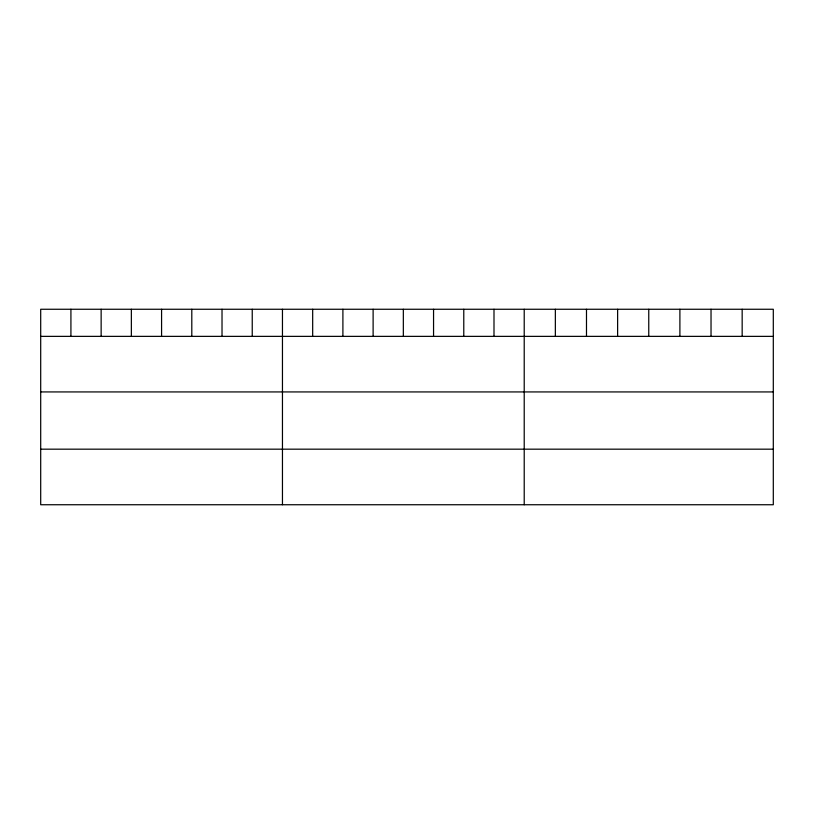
<?xml version="1.0" encoding="UTF-8"?>
<svg xmlns="http://www.w3.org/2000/svg" width="814" height="814" viewBox="0 0 814 814"><rect width="100%" height="100%" fill="white"/><g stroke="black" fill="none" stroke-linecap="round" stroke-linejoin="round"><path stroke-width="1.22" d="M773.3 336.365L773.3 504.741L40.7 504.741L40.7 309.259L773.3 309.259L773.3 336.365L40.7 336.365M40.7 391.931L773.3 391.931M40.7 449.175L773.3 449.175M742.164 309.259L742.164 336.365M711.029 309.259L711.029 336.365M679.894 309.259L679.894 336.365M648.758 309.259L648.758 336.365M617.623 309.259L617.623 336.365M586.487 309.259L586.487 336.365M555.351 309.259L555.351 336.365M524.216 309.259L524.216 504.741M493.996 309.259L493.996 336.365M463.777 309.259L463.777 336.365M433.557 309.259L433.557 336.365M403.337 309.259L403.337 336.365M373.117 309.259L373.117 336.365M342.898 309.259L342.898 336.365M312.678 309.259L312.678 336.365M282.458 309.259L282.458 504.741M252.238 309.259L252.238 336.365M222.019 309.259L222.019 336.365M191.799 309.259L191.799 336.365M161.579 309.259L161.579 336.365M131.359 309.259L131.359 336.365M101.14 309.259L101.14 336.365M70.92 309.259L70.92 336.365"/></g></svg>
